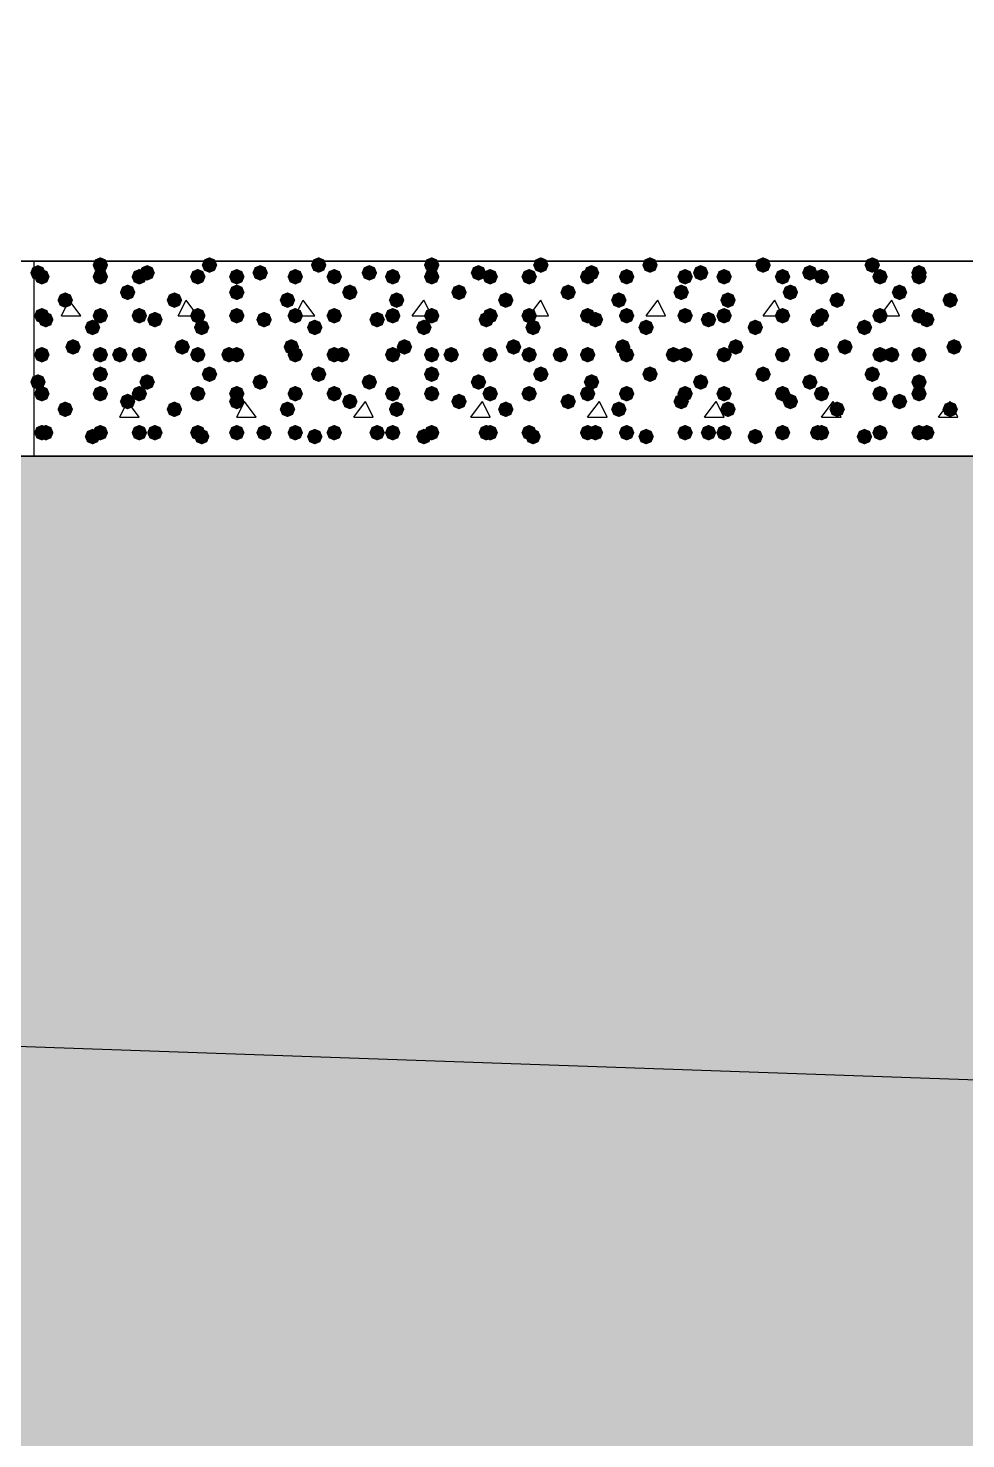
# Model space of a CAD drawing. Header units: millimetres. Extents: x 0 to 420, y 0 to 297.
# Drawn here: x 224.35 to 234.53, y 151.59 to 166.91 of the extents above; entities that cross this region are included whole.
import ezdxf

# ---------------------------------------------------------------- set-up
doc = ezdxf.new("R2010")
doc.units = ezdxf.units.MM
doc.layers.get('0').update_dxf_attribs({"linetype": 'CONTINUOUS'})

msp = doc.modelspace()

# ---------------------------------------------------------------- hatches: boundary and pattern name
at = {"true_color": 0x000008}
for points in [[(225.213333, 164.338), (225.188462, 164.278204), (225.128667, 164.253333), (225.068871, 164.278204), (225.044, 164.338), (225.068871, 164.397796), (225.128667, 164.422667), (225.188462, 164.397796)], [(226.398667, 164.338), (226.373796, 164.278204), (226.314, 164.253333), (226.254204, 164.278204), (226.229333, 164.338), (226.254204, 164.397796), (226.314, 164.422667), (226.373796, 164.397796)], [(227.584, 164.338), (227.559129, 164.278204), (227.499333, 164.253333), (227.439538, 164.278204), (227.414667, 164.338), (227.439537, 164.397796), (227.499333, 164.422667), (227.559129, 164.397796)], [(228.811667, 164.338), (228.786796, 164.278204), (228.727, 164.253333), (228.667204, 164.278204), (228.642333, 164.338), (228.667204, 164.397796), (228.727, 164.422667), (228.786796, 164.397796)], [(229.997, 164.338), (229.972129, 164.278204), (229.912333, 164.253333), (229.852537, 164.278204), (229.827667, 164.338), (229.852537, 164.397796), (229.912333, 164.422667), (229.972129, 164.397796)], [(231.182333, 164.338), (231.157462, 164.278204), (231.097667, 164.253333), (231.037871, 164.278204), (231.013, 164.338), (231.037871, 164.397796), (231.097667, 164.422667), (231.157462, 164.397796)], [(232.41, 164.338), (232.385129, 164.278204), (232.325333, 164.253333), (232.265537, 164.278204), (232.240667, 164.338), (232.265537, 164.397796), (232.325333, 164.422667), (232.385129, 164.397796)], [(233.595333, 164.338), (233.570462, 164.278204), (233.510667, 164.253333), (233.450871, 164.278204), (233.426, 164.338), (233.450871, 164.397796), (233.510667, 164.422667), (233.570462, 164.397796)], [(224.536, 164.253333), (224.511129, 164.193537), (224.451333, 164.168667), (224.391538, 164.193537), (224.366667, 164.253333), (224.391537, 164.313129), (224.451333, 164.338), (224.511129, 164.313129)], [(224.578333, 164.211), (224.553462, 164.151204), (224.493667, 164.126333), (224.433871, 164.151204), (224.409, 164.211), (224.433871, 164.270796), (224.493667, 164.295667), (224.553462, 164.270796)], [(225.213333, 164.211), (225.188462, 164.151204), (225.128667, 164.126333), (225.068871, 164.151204), (225.044, 164.211), (225.068871, 164.270796), (225.128667, 164.295667), (225.188462, 164.270796)], [(225.636667, 164.211), (225.611796, 164.151204), (225.552, 164.126333), (225.492204, 164.151204), (225.467333, 164.211), (225.492204, 164.270796), (225.552, 164.295667), (225.611796, 164.270796)], [(225.721333, 164.253333), (225.696463, 164.193537), (225.636667, 164.168667), (225.576871, 164.193537), (225.552, 164.253333), (225.576871, 164.313129), (225.636667, 164.338), (225.696462, 164.313129)], [(226.271667, 164.211), (226.246796, 164.151204), (226.187, 164.126333), (226.127204, 164.151204), (226.102333, 164.211), (226.127204, 164.270796), (226.187, 164.295667), (226.246796, 164.270796)], [(226.695, 164.211), (226.670129, 164.151204), (226.610333, 164.126333), (226.550538, 164.151204), (226.525667, 164.211), (226.550537, 164.270796), (226.610333, 164.295667), (226.670129, 164.270796)], [(226.949, 164.253333), (226.924129, 164.193537), (226.864333, 164.168667), (226.804538, 164.193537), (226.779667, 164.253333), (226.804537, 164.313129), (226.864333, 164.338), (226.924129, 164.313129)], [(227.33, 164.211), (227.305129, 164.151204), (227.245333, 164.126333), (227.185538, 164.151204), (227.160667, 164.211), (227.185537, 164.270796), (227.245333, 164.295667), (227.305129, 164.270796)], [(227.753333, 164.211), (227.728462, 164.151204), (227.668667, 164.126333), (227.608871, 164.151204), (227.584, 164.211), (227.608871, 164.270796), (227.668667, 164.295667), (227.728462, 164.270796)], [(228.134333, 164.253333), (228.109463, 164.193537), (228.049667, 164.168667), (227.989871, 164.193537), (227.965, 164.253333), (227.989871, 164.313129), (228.049667, 164.338), (228.109462, 164.313129)], [(228.388333, 164.211), (228.363463, 164.151204), (228.303667, 164.126333), (228.243871, 164.151204), (228.219, 164.211), (228.243871, 164.270796), (228.303667, 164.295667), (228.363462, 164.270796)], [(228.811667, 164.211), (228.786796, 164.151204), (228.727, 164.126333), (228.667204, 164.151204), (228.642333, 164.211), (228.667204, 164.270796), (228.727, 164.295667), (228.786796, 164.270796)], [(229.319667, 164.253333), (229.294796, 164.193537), (229.235, 164.168667), (229.175204, 164.193537), (229.150333, 164.253333), (229.175204, 164.313129), (229.235, 164.338), (229.294796, 164.313129)], [(229.446667, 164.211), (229.421796, 164.151204), (229.362, 164.126333), (229.302204, 164.151204), (229.277333, 164.211), (229.302204, 164.270796), (229.362, 164.295667), (229.421796, 164.270796)], [(229.87, 164.211), (229.845129, 164.151204), (229.785333, 164.126333), (229.725538, 164.151204), (229.700667, 164.211), (229.725537, 164.270796), (229.785333, 164.295667), (229.845129, 164.270796)], [(230.505, 164.211), (230.480129, 164.151204), (230.420333, 164.126333), (230.360538, 164.151204), (230.335667, 164.211), (230.360537, 164.270796), (230.420333, 164.295667), (230.480129, 164.270796)], [(230.547333, 164.253333), (230.522462, 164.193537), (230.462667, 164.168667), (230.402871, 164.193537), (230.378, 164.253333), (230.402871, 164.313129), (230.462667, 164.338), (230.522462, 164.313129)], [(230.928333, 164.211), (230.903462, 164.151204), (230.843667, 164.126333), (230.783871, 164.151204), (230.759, 164.211), (230.783871, 164.270796), (230.843667, 164.295667), (230.903462, 164.270796)], [(231.563333, 164.211), (231.538462, 164.151204), (231.478667, 164.126333), (231.418871, 164.151204), (231.394, 164.211), (231.418871, 164.270796), (231.478667, 164.295667), (231.538462, 164.270796)], [(231.732667, 164.253333), (231.707796, 164.193537), (231.648, 164.168667), (231.588204, 164.193537), (231.563333, 164.253333), (231.588204, 164.313129), (231.648, 164.338), (231.707796, 164.313129)], [(231.986667, 164.211), (231.961796, 164.151204), (231.902, 164.126333), (231.842204, 164.151204), (231.817333, 164.211), (231.842204, 164.270796), (231.902, 164.295667), (231.961796, 164.270796)], [(232.621667, 164.211), (232.596796, 164.151204), (232.537, 164.126333), (232.477204, 164.151204), (232.452333, 164.211), (232.477204, 164.270796), (232.537, 164.295667), (232.596796, 164.270796)], [(232.918, 164.253333), (232.893129, 164.193537), (232.833333, 164.168667), (232.773538, 164.193537), (232.748667, 164.253333), (232.773537, 164.313129), (232.833333, 164.338), (232.893129, 164.313129)], [(233.045, 164.211), (233.020129, 164.151204), (232.960333, 164.126333), (232.900538, 164.151204), (232.875667, 164.211), (232.900537, 164.270796), (232.960333, 164.295667), (233.020129, 164.270796)], [(233.68, 164.211), (233.655129, 164.151204), (233.595333, 164.126333), (233.535538, 164.151204), (233.510667, 164.211), (233.535537, 164.270796), (233.595333, 164.295667), (233.655129, 164.270796)], [(234.103333, 164.253333), (234.078463, 164.193537), (234.018667, 164.168667), (233.958871, 164.193537), (233.934, 164.253333), (233.958871, 164.313129), (234.018667, 164.338), (234.078462, 164.313129)], [(234.103333, 164.211), (234.078463, 164.151204), (234.018667, 164.126333), (233.958871, 164.151204), (233.934, 164.211), (233.958871, 164.270796), (234.018667, 164.295667), (234.078462, 164.270796)], [(225.509667, 164.041667), (225.484796, 163.981871), (225.425, 163.957), (225.365204, 163.981871), (225.340333, 164.041667), (225.365204, 164.101462), (225.425, 164.126333), (225.484796, 164.101463)], [(226.695, 164.041667), (226.670129, 163.981871), (226.610333, 163.957), (226.550538, 163.981871), (226.525667, 164.041667), (226.550537, 164.101462), (226.610333, 164.126333), (226.670129, 164.101463)], [(227.922667, 164.041667), (227.897796, 163.981871), (227.838, 163.957), (227.778204, 163.981871), (227.753333, 164.041667), (227.778204, 164.101462), (227.838, 164.126333), (227.897796, 164.101463)], [(229.108, 164.041667), (229.083129, 163.981871), (229.023333, 163.957), (228.963538, 163.981871), (228.938667, 164.041667), (228.963537, 164.101462), (229.023333, 164.126333), (229.083129, 164.101463)], [(230.293333, 164.041667), (230.268463, 163.981871), (230.208667, 163.957), (230.148871, 163.981871), (230.124, 164.041667), (230.148871, 164.101462), (230.208667, 164.126333), (230.268462, 164.101463)], [(231.521, 164.041667), (231.496129, 163.981871), (231.436333, 163.957), (231.376538, 163.981871), (231.351667, 164.041667), (231.376537, 164.101462), (231.436333, 164.126333), (231.496129, 164.101463)], [(232.706333, 164.041667), (232.681462, 163.981871), (232.621667, 163.957), (232.561871, 163.981871), (232.537, 164.041667), (232.561871, 164.101462), (232.621667, 164.126333), (232.681462, 164.101463)], [(233.891667, 164.041667), (233.866796, 163.981871), (233.807, 163.957), (233.747204, 163.981871), (233.722333, 164.041667), (233.747204, 164.101462), (233.807, 164.126333), (233.866796, 164.101463)], [(224.832333, 163.957), (224.807462, 163.897204), (224.747667, 163.872333), (224.687871, 163.897204), (224.663, 163.957), (224.687871, 164.016796), (224.747667, 164.041667), (224.807462, 164.016796)], [(226.017667, 163.957), (225.992796, 163.897204), (225.933, 163.872333), (225.873204, 163.897204), (225.848333, 163.957), (225.873204, 164.016796), (225.933, 164.041667), (225.992796, 164.016796)], [(227.245333, 163.957), (227.220462, 163.897204), (227.160667, 163.872333), (227.100871, 163.897204), (227.076, 163.957), (227.100871, 164.016796), (227.160667, 164.041667), (227.220462, 164.016796)], [(228.430667, 163.957), (228.405796, 163.897204), (228.346, 163.872333), (228.286204, 163.897204), (228.261333, 163.957), (228.286204, 164.016796), (228.346, 164.041667), (228.405796, 164.016796)], [(229.616, 163.957), (229.591129, 163.897204), (229.531333, 163.872333), (229.471538, 163.897204), (229.446667, 163.957), (229.471537, 164.016796), (229.531333, 164.041667), (229.591129, 164.016796)], [(230.843667, 163.957), (230.818796, 163.897204), (230.759, 163.872333), (230.699204, 163.897204), (230.674333, 163.957), (230.699204, 164.016796), (230.759, 164.041667), (230.818796, 164.016796)], [(232.029, 163.957), (232.004129, 163.897204), (231.944333, 163.872333), (231.884538, 163.897204), (231.859667, 163.957), (231.884537, 164.016796), (231.944333, 164.041667), (232.004129, 164.016796)], [(233.214333, 163.957), (233.189462, 163.897204), (233.129667, 163.872333), (233.069871, 163.897204), (233.045, 163.957), (233.069871, 164.016796), (233.129667, 164.041667), (233.189462, 164.016796)], [(234.442, 163.957), (234.417129, 163.897204), (234.357333, 163.872333), (234.297537, 163.897204), (234.272667, 163.957), (234.297537, 164.016796), (234.357333, 164.041667), (234.417129, 164.016796)], [(224.578333, 163.787667), (224.553462, 163.727871), (224.493667, 163.703), (224.433871, 163.727871), (224.409, 163.787667), (224.433871, 163.847462), (224.493667, 163.872333), (224.553462, 163.847463)], [(224.620667, 163.745333), (224.595796, 163.685537), (224.536, 163.660667), (224.476204, 163.685537), (224.451333, 163.745333), (224.476204, 163.805129), (224.536, 163.83), (224.595796, 163.805129)], [(225.128667, 163.660667), (225.103796, 163.600871), (225.044, 163.576), (224.984204, 163.600871), (224.959333, 163.660667), (224.984204, 163.720462), (225.044, 163.745333), (225.103796, 163.720463)], [(225.213333, 163.787667), (225.188462, 163.727871), (225.128667, 163.703), (225.068871, 163.727871), (225.044, 163.787667), (225.068871, 163.847462), (225.128667, 163.872333), (225.188462, 163.847463)], [(225.636667, 163.787667), (225.611796, 163.727871), (225.552, 163.703), (225.492204, 163.727871), (225.467333, 163.787667), (225.492204, 163.847462), (225.552, 163.872333), (225.611796, 163.847463)], [(225.806, 163.745333), (225.781129, 163.685537), (225.721333, 163.660667), (225.661538, 163.685537), (225.636667, 163.745333), (225.661537, 163.805129), (225.721333, 163.83), (225.781129, 163.805129)], [(226.271667, 163.787667), (226.246796, 163.727871), (226.187, 163.703), (226.127204, 163.727871), (226.102333, 163.787667), (226.127204, 163.847462), (226.187, 163.872333), (226.246796, 163.847463)], [(226.314, 163.660667), (226.289129, 163.600871), (226.229333, 163.576), (226.169537, 163.600871), (226.144667, 163.660667), (226.169537, 163.720462), (226.229333, 163.745333), (226.289129, 163.720463)], [(226.695, 163.787667), (226.670129, 163.727871), (226.610333, 163.703), (226.550538, 163.727871), (226.525667, 163.787667), (226.550537, 163.847462), (226.610333, 163.872333), (226.670129, 163.847463)], [(226.991333, 163.745333), (226.966462, 163.685537), (226.906667, 163.660667), (226.846871, 163.685537), (226.822, 163.745333), (226.846871, 163.805129), (226.906667, 163.83), (226.966462, 163.805129)], [(227.33, 163.787667), (227.305129, 163.727871), (227.245333, 163.703), (227.185538, 163.727871), (227.160667, 163.787667), (227.185537, 163.847462), (227.245333, 163.872333), (227.305129, 163.847463)], [(227.541667, 163.660667), (227.516796, 163.600871), (227.457, 163.576), (227.397204, 163.600871), (227.372333, 163.660667), (227.397204, 163.720462), (227.457, 163.745333), (227.516796, 163.720463)], [(227.753333, 163.787667), (227.728462, 163.727871), (227.668667, 163.703), (227.608871, 163.727871), (227.584, 163.787667), (227.608871, 163.847462), (227.668667, 163.872333), (227.728462, 163.847463)], [(228.219, 163.745333), (228.194129, 163.685537), (228.134333, 163.660667), (228.074538, 163.685537), (228.049667, 163.745333), (228.074537, 163.805129), (228.134333, 163.83), (228.194129, 163.805129)], [(228.388333, 163.787667), (228.363463, 163.727871), (228.303667, 163.703), (228.243871, 163.727871), (228.219, 163.787667), (228.243871, 163.847462), (228.303667, 163.872333), (228.363462, 163.847463)], [(228.727, 163.660667), (228.702129, 163.600871), (228.642333, 163.576), (228.582538, 163.600871), (228.557667, 163.660667), (228.582537, 163.720462), (228.642333, 163.745333), (228.702129, 163.720463)], [(228.811667, 163.787667), (228.786796, 163.727871), (228.727, 163.703), (228.667204, 163.727871), (228.642333, 163.787667), (228.667204, 163.847462), (228.727, 163.872333), (228.786796, 163.847463)], [(229.404333, 163.745333), (229.379462, 163.685537), (229.319667, 163.660667), (229.259871, 163.685537), (229.235, 163.745333), (229.259871, 163.805129), (229.319667, 163.83), (229.379462, 163.805129)], [(229.446667, 163.787667), (229.421796, 163.727871), (229.362, 163.703), (229.302204, 163.727871), (229.277333, 163.787667), (229.302204, 163.847462), (229.362, 163.872333), (229.421796, 163.847463)], [(229.87, 163.787667), (229.845129, 163.727871), (229.785333, 163.703), (229.725538, 163.727871), (229.700667, 163.787667), (229.725537, 163.847462), (229.785333, 163.872333), (229.845129, 163.847463)], [(229.912333, 163.660667), (229.887462, 163.600871), (229.827667, 163.576), (229.767871, 163.600871), (229.743, 163.660667), (229.767871, 163.720462), (229.827667, 163.745333), (229.887462, 163.720463)], [(230.505, 163.787667), (230.480129, 163.727871), (230.420333, 163.703), (230.360538, 163.727871), (230.335667, 163.787667), (230.360537, 163.847462), (230.420333, 163.872333), (230.480129, 163.847463)], [(230.589667, 163.745333), (230.564796, 163.685537), (230.505, 163.660667), (230.445204, 163.685537), (230.420333, 163.745333), (230.445204, 163.805129), (230.505, 163.83), (230.564796, 163.805129)], [(230.928333, 163.787667), (230.903462, 163.727871), (230.843667, 163.703), (230.783871, 163.727871), (230.759, 163.787667), (230.783871, 163.847462), (230.843667, 163.872333), (230.903462, 163.847463)], [(231.14, 163.660667), (231.115129, 163.600871), (231.055333, 163.576), (230.995538, 163.600871), (230.970667, 163.660667), (230.995537, 163.720462), (231.055333, 163.745333), (231.115129, 163.720463)], [(231.563333, 163.787667), (231.538462, 163.727871), (231.478667, 163.703), (231.418871, 163.727871), (231.394, 163.787667), (231.418871, 163.847462), (231.478667, 163.872333), (231.538462, 163.847463)], [(231.817333, 163.745333), (231.792463, 163.685537), (231.732667, 163.660667), (231.672871, 163.685537), (231.648, 163.745333), (231.672871, 163.805129), (231.732667, 163.83), (231.792462, 163.805129)], [(231.986667, 163.787667), (231.961796, 163.727871), (231.902, 163.703), (231.842204, 163.727871), (231.817333, 163.787667), (231.842204, 163.847462), (231.902, 163.872333), (231.961796, 163.847463)], [(232.325333, 163.660667), (232.300462, 163.600871), (232.240667, 163.576), (232.180871, 163.600871), (232.156, 163.660667), (232.180871, 163.720462), (232.240667, 163.745333), (232.300462, 163.720463)], [(232.621667, 163.787667), (232.596796, 163.727871), (232.537, 163.703), (232.477204, 163.727871), (232.452333, 163.787667), (232.477204, 163.847462), (232.537, 163.872333), (232.596796, 163.847463)], [(233.002667, 163.745333), (232.977796, 163.685537), (232.918, 163.660667), (232.858204, 163.685537), (232.833333, 163.745333), (232.858204, 163.805129), (232.918, 163.83), (232.977796, 163.805129)], [(233.045, 163.787667), (233.020129, 163.727871), (232.960333, 163.703), (232.900538, 163.727871), (232.875667, 163.787667), (232.900537, 163.847462), (232.960333, 163.872333), (233.020129, 163.847463)], [(233.510667, 163.660667), (233.485796, 163.600871), (233.426, 163.576), (233.366204, 163.600871), (233.341333, 163.660667), (233.366204, 163.720462), (233.426, 163.745333), (233.485796, 163.720463)], [(233.68, 163.787667), (233.655129, 163.727871), (233.595333, 163.703), (233.535538, 163.727871), (233.510667, 163.787667), (233.535537, 163.847462), (233.595333, 163.872333), (233.655129, 163.847463)], [(234.103333, 163.787667), (234.078463, 163.727871), (234.018667, 163.703), (233.958871, 163.727871), (233.934, 163.787667), (233.958871, 163.847462), (234.018667, 163.872333), (234.078462, 163.847463)], [(234.188, 163.745333), (234.163129, 163.685537), (234.103333, 163.660667), (234.043538, 163.685537), (234.018667, 163.745333), (234.043537, 163.805129), (234.103333, 163.83), (234.163129, 163.805129)], [(224.578333, 163.364333), (224.553462, 163.304537), (224.493667, 163.279667), (224.433871, 163.304537), (224.409, 163.364333), (224.433871, 163.424129), (224.493667, 163.449), (224.553462, 163.424129)], [(224.917, 163.449), (224.892129, 163.389204), (224.832333, 163.364333), (224.772538, 163.389204), (224.747667, 163.449), (224.772537, 163.508796), (224.832333, 163.533667), (224.892129, 163.508796)], [(225.213333, 163.364333), (225.188462, 163.304537), (225.128667, 163.279667), (225.068871, 163.304537), (225.044, 163.364333), (225.068871, 163.424129), (225.128667, 163.449), (225.188462, 163.424129)], [(225.425, 163.364333), (225.400129, 163.304537), (225.340333, 163.279667), (225.280538, 163.304537), (225.255667, 163.364333), (225.280537, 163.424129), (225.340333, 163.449), (225.400129, 163.424129)], [(225.636667, 163.364333), (225.611796, 163.304537), (225.552, 163.279667), (225.492204, 163.304537), (225.467333, 163.364333), (225.492204, 163.424129), (225.552, 163.449), (225.611796, 163.424129)], [(226.102333, 163.449), (226.077462, 163.389204), (226.017667, 163.364333), (225.957871, 163.389204), (225.933, 163.449), (225.957871, 163.508796), (226.017667, 163.533667), (226.077462, 163.508796)], [(226.271667, 163.364333), (226.246796, 163.304537), (226.187, 163.279667), (226.127204, 163.304537), (226.102333, 163.364333), (226.127204, 163.424129), (226.187, 163.449), (226.246796, 163.424129)], [(226.610333, 163.364333), (226.585462, 163.304537), (226.525667, 163.279667), (226.465871, 163.304537), (226.441, 163.364333), (226.465871, 163.424129), (226.525667, 163.449), (226.585462, 163.424129)], [(226.695, 163.364333), (226.670129, 163.304537), (226.610333, 163.279667), (226.550538, 163.304537), (226.525667, 163.364333), (226.550537, 163.424129), (226.610333, 163.449), (226.670129, 163.424129)], [(227.287667, 163.449), (227.262796, 163.389204), (227.203, 163.364333), (227.143204, 163.389204), (227.118333, 163.449), (227.143204, 163.508796), (227.203, 163.533667), (227.262796, 163.508796)], [(227.33, 163.364333), (227.305129, 163.304537), (227.245333, 163.279667), (227.185538, 163.304537), (227.160667, 163.364333), (227.185537, 163.424129), (227.245333, 163.449), (227.305129, 163.424129)], [(227.753333, 163.364333), (227.728462, 163.304537), (227.668667, 163.279667), (227.608871, 163.304537), (227.584, 163.364333), (227.608871, 163.424129), (227.668667, 163.449), (227.728462, 163.424129)], [(227.838, 163.364333), (227.813129, 163.304537), (227.753333, 163.279667), (227.693537, 163.304537), (227.668667, 163.364333), (227.693537, 163.424129), (227.753333, 163.449), (227.813129, 163.424129)], [(228.388333, 163.364333), (228.363463, 163.304537), (228.303667, 163.279667), (228.243871, 163.304537), (228.219, 163.364333), (228.243871, 163.424129), (228.303667, 163.449), (228.363462, 163.424129)], [(228.515333, 163.449), (228.490462, 163.389204), (228.430667, 163.364333), (228.370871, 163.389204), (228.346, 163.449), (228.370871, 163.508796), (228.430667, 163.533667), (228.490462, 163.508796)], [(228.811667, 163.364333), (228.786796, 163.304537), (228.727, 163.279667), (228.667204, 163.304537), (228.642333, 163.364333), (228.667204, 163.424129), (228.727, 163.449), (228.786796, 163.424129)], [(229.023333, 163.364333), (228.998462, 163.304537), (228.938667, 163.279667), (228.878871, 163.304537), (228.854, 163.364333), (228.878871, 163.424129), (228.938667, 163.449), (228.998462, 163.424129)], [(229.446667, 163.364333), (229.421796, 163.304537), (229.362, 163.279667), (229.302204, 163.304537), (229.277333, 163.364333), (229.302204, 163.424129), (229.362, 163.449), (229.421796, 163.424129)], [(229.700667, 163.449), (229.675796, 163.389204), (229.616, 163.364333), (229.556204, 163.389204), (229.531333, 163.449), (229.556204, 163.508796), (229.616, 163.533667), (229.675796, 163.508796)], [(229.87, 163.364333), (229.845129, 163.304537), (229.785333, 163.279667), (229.725538, 163.304537), (229.700667, 163.364333), (229.725537, 163.424129), (229.785333, 163.449), (229.845129, 163.424129)], [(230.208667, 163.364333), (230.183796, 163.304537), (230.124, 163.279667), (230.064204, 163.304537), (230.039333, 163.364333), (230.064204, 163.424129), (230.124, 163.449), (230.183796, 163.424129)], [(230.505, 163.364333), (230.480129, 163.304537), (230.420333, 163.279667), (230.360538, 163.304537), (230.335667, 163.364333), (230.360537, 163.424129), (230.420333, 163.449), (230.480129, 163.424129)], [(230.886, 163.449), (230.861129, 163.389204), (230.801333, 163.364333), (230.741538, 163.389204), (230.716667, 163.449), (230.741537, 163.508796), (230.801333, 163.533667), (230.861129, 163.508796)], [(230.928333, 163.364333), (230.903462, 163.304537), (230.843667, 163.279667), (230.783871, 163.304537), (230.759, 163.364333), (230.783871, 163.424129), (230.843667, 163.449), (230.903462, 163.424129)], [(231.436333, 163.364333), (231.411462, 163.304537), (231.351667, 163.279667), (231.291871, 163.304537), (231.267, 163.364333), (231.291871, 163.424129), (231.351667, 163.449), (231.411462, 163.424129)], [(231.563333, 163.364333), (231.538462, 163.304537), (231.478667, 163.279667), (231.418871, 163.304537), (231.394, 163.364333), (231.418871, 163.424129), (231.478667, 163.449), (231.538462, 163.424129)], [(231.986667, 163.364333), (231.961796, 163.304537), (231.902, 163.279667), (231.842204, 163.304537), (231.817333, 163.364333), (231.842204, 163.424129), (231.902, 163.449), (231.961796, 163.424129)], [(232.113667, 163.449), (232.088796, 163.389204), (232.029, 163.364333), (231.969204, 163.389204), (231.944333, 163.449), (231.969204, 163.508796), (232.029, 163.533667), (232.088796, 163.508796)], [(232.621667, 163.364333), (232.596796, 163.304537), (232.537, 163.279667), (232.477204, 163.304537), (232.452333, 163.364333), (232.477204, 163.424129), (232.537, 163.449), (232.596796, 163.424129)], [(232.621667, 163.364333), (232.596796, 163.304537), (232.537, 163.279667), (232.477204, 163.304537), (232.452333, 163.364333), (232.477204, 163.424129), (232.537, 163.449), (232.596796, 163.424129)], [(233.045, 163.364333), (233.020129, 163.304537), (232.960333, 163.279667), (232.900538, 163.304537), (232.875667, 163.364333), (232.900537, 163.424129), (232.960333, 163.449), (233.020129, 163.424129)], [(233.299, 163.449), (233.274129, 163.389204), (233.214333, 163.364333), (233.154538, 163.389204), (233.129667, 163.449), (233.154537, 163.508796), (233.214333, 163.533667), (233.274129, 163.508796)], [(233.68, 163.364333), (233.655129, 163.304537), (233.595333, 163.279667), (233.535538, 163.304537), (233.510667, 163.364333), (233.535537, 163.424129), (233.595333, 163.449), (233.655129, 163.424129)], [(233.807, 163.364333), (233.782129, 163.304537), (233.722333, 163.279667), (233.662537, 163.304537), (233.637667, 163.364333), (233.662537, 163.424129), (233.722333, 163.449), (233.782129, 163.424129)], [(234.103333, 163.364333), (234.078463, 163.304537), (234.018667, 163.279667), (233.958871, 163.304537), (233.934, 163.364333), (233.958871, 163.424129), (234.018667, 163.449), (234.078462, 163.424129)], [(234.484333, 163.449), (234.459463, 163.389204), (234.399667, 163.364333), (234.339871, 163.389204), (234.315, 163.449), (234.339871, 163.508796), (234.399667, 163.533667), (234.459462, 163.508796)], [(224.536, 163.068), (224.511129, 163.008204), (224.451333, 162.983333), (224.391538, 163.008204), (224.366667, 163.068), (224.391537, 163.127796), (224.451333, 163.152667), (224.511129, 163.127796)], [(225.213333, 163.152667), (225.188462, 163.092871), (225.128667, 163.068), (225.068871, 163.092871), (225.044, 163.152667), (225.068871, 163.212462), (225.128667, 163.237333), (225.188462, 163.212463)], [(225.721333, 163.068), (225.696463, 163.008204), (225.636667, 162.983333), (225.576871, 163.008204), (225.552, 163.068), (225.576871, 163.127796), (225.636667, 163.152667), (225.696462, 163.127796)], [(226.398667, 163.152667), (226.373796, 163.092871), (226.314, 163.068), (226.254204, 163.092871), (226.229333, 163.152667), (226.254204, 163.212462), (226.314, 163.237333), (226.373796, 163.212463)], [(226.949, 163.068), (226.924129, 163.008204), (226.864333, 162.983333), (226.804538, 163.008204), (226.779667, 163.068), (226.804537, 163.127796), (226.864333, 163.152667), (226.924129, 163.127796)], [(227.584, 163.152667), (227.559129, 163.092871), (227.499333, 163.068), (227.439538, 163.092871), (227.414667, 163.152667), (227.439537, 163.212462), (227.499333, 163.237333), (227.559129, 163.212463)], [(228.134333, 163.068), (228.109463, 163.008204), (228.049667, 162.983333), (227.989871, 163.008204), (227.965, 163.068), (227.989871, 163.127796), (228.049667, 163.152667), (228.109462, 163.127796)], [(228.811667, 163.152667), (228.786796, 163.092871), (228.727, 163.068), (228.667204, 163.092871), (228.642333, 163.152667), (228.667204, 163.212462), (228.727, 163.237333), (228.786796, 163.212463)], [(229.319667, 163.068), (229.294796, 163.008204), (229.235, 162.983333), (229.175204, 163.008204), (229.150333, 163.068), (229.175204, 163.127796), (229.235, 163.152667), (229.294796, 163.127796)], [(229.997, 163.152667), (229.972129, 163.092871), (229.912333, 163.068), (229.852537, 163.092871), (229.827667, 163.152667), (229.852537, 163.212462), (229.912333, 163.237333), (229.972129, 163.212463)], [(230.547333, 163.068), (230.522462, 163.008204), (230.462667, 162.983333), (230.402871, 163.008204), (230.378, 163.068), (230.402871, 163.127796), (230.462667, 163.152667), (230.522462, 163.127796)], [(231.182333, 163.152667), (231.157462, 163.092871), (231.097667, 163.068), (231.037871, 163.092871), (231.013, 163.152667), (231.037871, 163.212462), (231.097667, 163.237333), (231.157462, 163.212463)], [(231.732667, 163.068), (231.707796, 163.008204), (231.648, 162.983333), (231.588204, 163.008204), (231.563333, 163.068), (231.588204, 163.127796), (231.648, 163.152667), (231.707796, 163.127796)], [(232.41, 163.152667), (232.385129, 163.092871), (232.325333, 163.068), (232.265537, 163.092871), (232.240667, 163.152667), (232.265537, 163.212462), (232.325333, 163.237333), (232.385129, 163.212463)], [(232.918, 163.068), (232.893129, 163.008204), (232.833333, 162.983333), (232.773538, 163.008204), (232.748667, 163.068), (232.773537, 163.127796), (232.833333, 163.152667), (232.893129, 163.127796)], [(233.595333, 163.152667), (233.570462, 163.092871), (233.510667, 163.068), (233.450871, 163.092871), (233.426, 163.152667), (233.450871, 163.212462), (233.510667, 163.237333), (233.570462, 163.212463)], [(234.103333, 163.068), (234.078463, 163.008204), (234.018667, 162.983333), (233.958871, 163.008204), (233.934, 163.068), (233.958871, 163.127796), (234.018667, 163.152667), (234.078462, 163.127796)], [(224.578333, 162.941), (224.553462, 162.881204), (224.493667, 162.856333), (224.433871, 162.881204), (224.409, 162.941), (224.433871, 163.000796), (224.493667, 163.025667), (224.553462, 163.000796)], [(225.213333, 162.941), (225.188462, 162.881204), (225.128667, 162.856333), (225.068871, 162.881204), (225.044, 162.941), (225.068871, 163.000796), (225.128667, 163.025667), (225.188462, 163.000796)], [(225.636667, 162.941), (225.611796, 162.881204), (225.552, 162.856333), (225.492204, 162.881204), (225.467333, 162.941), (225.492204, 163.000796), (225.552, 163.025667), (225.611796, 163.000796)], [(226.271667, 162.941), (226.246796, 162.881204), (226.187, 162.856333), (226.127204, 162.881204), (226.102333, 162.941), (226.127204, 163.000796), (226.187, 163.025667), (226.246796, 163.000796)], [(226.695, 162.941), (226.670129, 162.881204), (226.610333, 162.856333), (226.550538, 162.881204), (226.525667, 162.941), (226.550537, 163.000796), (226.610333, 163.025667), (226.670129, 163.000796)], [(227.33, 162.941), (227.305129, 162.881204), (227.245333, 162.856333), (227.185538, 162.881204), (227.160667, 162.941), (227.185537, 163.000796), (227.245333, 163.025667), (227.305129, 163.000796)], [(227.753333, 162.941), (227.728462, 162.881204), (227.668667, 162.856333), (227.608871, 162.881204), (227.584, 162.941), (227.608871, 163.000796), (227.668667, 163.025667), (227.728462, 163.000796)], [(228.388333, 162.941), (228.363463, 162.881204), (228.303667, 162.856333), (228.243871, 162.881204), (228.219, 162.941), (228.243871, 163.000796), (228.303667, 163.025667), (228.363462, 163.000796)], [(228.811667, 162.941), (228.786796, 162.881204), (228.727, 162.856333), (228.667204, 162.881204), (228.642333, 162.941), (228.667204, 163.000796), (228.727, 163.025667), (228.786796, 163.000796)], [(229.446667, 162.941), (229.421796, 162.881204), (229.362, 162.856333), (229.302204, 162.881204), (229.277333, 162.941), (229.302204, 163.000796), (229.362, 163.025667), (229.421796, 163.000796)], [(229.87, 162.941), (229.845129, 162.881204), (229.785333, 162.856333), (229.725538, 162.881204), (229.700667, 162.941), (229.725537, 163.000796), (229.785333, 163.025667), (229.845129, 163.000796)], [(230.505, 162.941), (230.480129, 162.881204), (230.420333, 162.856333), (230.360538, 162.881204), (230.335667, 162.941), (230.360537, 163.000796), (230.420333, 163.025667), (230.480129, 163.000796)], [(230.928333, 162.941), (230.903462, 162.881204), (230.843667, 162.856333), (230.783871, 162.881204), (230.759, 162.941), (230.783871, 163.000796), (230.843667, 163.025667), (230.903462, 163.000796)], [(231.563333, 162.941), (231.538462, 162.881204), (231.478667, 162.856333), (231.418871, 162.881204), (231.394, 162.941), (231.418871, 163.000796), (231.478667, 163.025667), (231.538462, 163.000796)], [(231.986667, 162.941), (231.961796, 162.881204), (231.902, 162.856333), (231.842204, 162.881204), (231.817333, 162.941), (231.842204, 163.000796), (231.902, 163.025667), (231.961796, 163.000796)], [(232.621667, 162.941), (232.596796, 162.881204), (232.537, 162.856333), (232.477204, 162.881204), (232.452333, 162.941), (232.477204, 163.000796), (232.537, 163.025667), (232.596796, 163.000796)], [(233.045, 162.941), (233.020129, 162.881204), (232.960333, 162.856333), (232.900538, 162.881204), (232.875667, 162.941), (232.900537, 163.000796), (232.960333, 163.025667), (233.020129, 163.000796)], [(233.68, 162.941), (233.655129, 162.881204), (233.595333, 162.856333), (233.535538, 162.881204), (233.510667, 162.941), (233.535537, 163.000796), (233.595333, 163.025667), (233.655129, 163.000796)], [(234.103333, 162.941), (234.078463, 162.881204), (234.018667, 162.856333), (233.958871, 162.881204), (233.934, 162.941), (233.958871, 163.000796), (234.018667, 163.025667), (234.078462, 163.000796)], [(224.832333, 162.771667), (224.807462, 162.711871), (224.747667, 162.687), (224.687871, 162.711871), (224.663, 162.771667), (224.687871, 162.831462), (224.747667, 162.856333), (224.807462, 162.831463)], [(225.509667, 162.856333), (225.484796, 162.796537), (225.425, 162.771667), (225.365204, 162.796537), (225.340333, 162.856333), (225.365204, 162.916129), (225.425, 162.941), (225.484796, 162.916129)], [(226.017667, 162.771667), (225.992796, 162.711871), (225.933, 162.687), (225.873204, 162.711871), (225.848333, 162.771667), (225.873204, 162.831462), (225.933, 162.856333), (225.992796, 162.831463)], [(226.695, 162.856333), (226.670129, 162.796537), (226.610333, 162.771667), (226.550538, 162.796537), (226.525667, 162.856333), (226.550537, 162.916129), (226.610333, 162.941), (226.670129, 162.916129)], [(227.245333, 162.771667), (227.220462, 162.711871), (227.160667, 162.687), (227.100871, 162.711871), (227.076, 162.771667), (227.100871, 162.831462), (227.160667, 162.856333), (227.220462, 162.831463)], [(227.922667, 162.856333), (227.897796, 162.796537), (227.838, 162.771667), (227.778204, 162.796537), (227.753333, 162.856333), (227.778204, 162.916129), (227.838, 162.941), (227.897796, 162.916129)], [(228.430667, 162.771667), (228.405796, 162.711871), (228.346, 162.687), (228.286204, 162.711871), (228.261333, 162.771667), (228.286204, 162.831462), (228.346, 162.856333), (228.405796, 162.831463)], [(229.108, 162.856333), (229.083129, 162.796537), (229.023333, 162.771667), (228.963538, 162.796537), (228.938667, 162.856333), (228.963537, 162.916129), (229.023333, 162.941), (229.083129, 162.916129)], [(229.616, 162.771667), (229.591129, 162.711871), (229.531333, 162.687), (229.471538, 162.711871), (229.446667, 162.771667), (229.471537, 162.831462), (229.531333, 162.856333), (229.591129, 162.831463)], [(230.293333, 162.856333), (230.268463, 162.796537), (230.208667, 162.771667), (230.148871, 162.796537), (230.124, 162.856333), (230.148871, 162.916129), (230.208667, 162.941), (230.268462, 162.916129)], [(230.843667, 162.771667), (230.818796, 162.711871), (230.759, 162.687), (230.699204, 162.711871), (230.674333, 162.771667), (230.699204, 162.831462), (230.759, 162.856333), (230.818796, 162.831463)], [(231.521, 162.856333), (231.496129, 162.796537), (231.436333, 162.771667), (231.376538, 162.796537), (231.351667, 162.856333), (231.376537, 162.916129), (231.436333, 162.941), (231.496129, 162.916129)], [(232.029, 162.771667), (232.004129, 162.711871), (231.944333, 162.687), (231.884538, 162.711871), (231.859667, 162.771667), (231.884537, 162.831462), (231.944333, 162.856333), (232.004129, 162.831463)], [(232.706333, 162.856333), (232.681462, 162.796537), (232.621667, 162.771667), (232.561871, 162.796537), (232.537, 162.856333), (232.561871, 162.916129), (232.621667, 162.941), (232.681462, 162.916129)], [(233.214333, 162.771667), (233.189462, 162.711871), (233.129667, 162.687), (233.069871, 162.711871), (233.045, 162.771667), (233.069871, 162.831462), (233.129667, 162.856333), (233.189462, 162.831463)], [(233.891667, 162.856333), (233.866796, 162.796537), (233.807, 162.771667), (233.747204, 162.796537), (233.722333, 162.856333), (233.747204, 162.916129), (233.807, 162.941), (233.866796, 162.916129)], [(234.442, 162.771667), (234.417129, 162.711871), (234.357333, 162.687), (234.297537, 162.711871), (234.272667, 162.771667), (234.297537, 162.831462), (234.357333, 162.856333), (234.417129, 162.831463)], [(224.578333, 162.517667), (224.553462, 162.457871), (224.493667, 162.433), (224.433871, 162.457871), (224.409, 162.517667), (224.433871, 162.577462), (224.493667, 162.602333), (224.553462, 162.577463)], [(224.620667, 162.517667), (224.595796, 162.457871), (224.536, 162.433), (224.476204, 162.457871), (224.451333, 162.517667), (224.476204, 162.577462), (224.536, 162.602333), (224.595796, 162.577463)], [(225.128667, 162.475333), (225.103796, 162.415537), (225.044, 162.390667), (224.984204, 162.415537), (224.959333, 162.475333), (224.984204, 162.535129), (225.044, 162.56), (225.103796, 162.535129)], [(225.213333, 162.517667), (225.188462, 162.457871), (225.128667, 162.433), (225.068871, 162.457871), (225.044, 162.517667), (225.068871, 162.577462), (225.128667, 162.602333), (225.188462, 162.577463)], [(225.636667, 162.517667), (225.611796, 162.457871), (225.552, 162.433), (225.492204, 162.457871), (225.467333, 162.517667), (225.492204, 162.577462), (225.552, 162.602333), (225.611796, 162.577463)], [(225.806, 162.517667), (225.781129, 162.457871), (225.721333, 162.433), (225.661538, 162.457871), (225.636667, 162.517667), (225.661537, 162.577462), (225.721333, 162.602333), (225.781129, 162.577463)], [(226.271667, 162.517667), (226.246796, 162.457871), (226.187, 162.433), (226.127204, 162.457871), (226.102333, 162.517667), (226.127204, 162.577462), (226.187, 162.602333), (226.246796, 162.577463)], [(226.314, 162.475333), (226.289129, 162.415537), (226.229333, 162.390667), (226.169537, 162.415537), (226.144667, 162.475333), (226.169537, 162.535129), (226.229333, 162.56), (226.289129, 162.535129)], [(226.695, 162.517667), (226.670129, 162.457871), (226.610333, 162.433), (226.550538, 162.457871), (226.525667, 162.517667), (226.550537, 162.577462), (226.610333, 162.602333), (226.670129, 162.577463)], [(226.991333, 162.517667), (226.966462, 162.457871), (226.906667, 162.433), (226.846871, 162.457871), (226.822, 162.517667), (226.846871, 162.577462), (226.906667, 162.602333), (226.966462, 162.577463)], [(227.33, 162.517667), (227.305129, 162.457871), (227.245333, 162.433), (227.185538, 162.457871), (227.160667, 162.517667), (227.185537, 162.577462), (227.245333, 162.602333), (227.305129, 162.577463)], [(227.541667, 162.475333), (227.516796, 162.415537), (227.457, 162.390667), (227.397204, 162.415537), (227.372333, 162.475333), (227.397204, 162.535129), (227.457, 162.56), (227.516796, 162.535129)], [(227.753333, 162.517667), (227.728462, 162.457871), (227.668667, 162.433), (227.608871, 162.457871), (227.584, 162.517667), (227.608871, 162.577462), (227.668667, 162.602333), (227.728462, 162.577463)], [(228.219, 162.517667), (228.194129, 162.457871), (228.134333, 162.433), (228.074538, 162.457871), (228.049667, 162.517667), (228.074537, 162.577462), (228.134333, 162.602333), (228.194129, 162.577463)], [(228.388333, 162.517667), (228.363463, 162.457871), (228.303667, 162.433), (228.243871, 162.457871), (228.219, 162.517667), (228.243871, 162.577462), (228.303667, 162.602333), (228.363462, 162.577463)], [(228.727, 162.475333), (228.702129, 162.415537), (228.642333, 162.390667), (228.582538, 162.415537), (228.557667, 162.475333), (228.582537, 162.535129), (228.642333, 162.56), (228.702129, 162.535129)], [(228.811667, 162.517667), (228.786796, 162.457871), (228.727, 162.433), (228.667204, 162.457871), (228.642333, 162.517667), (228.667204, 162.577462), (228.727, 162.602333), (228.786796, 162.577463)], [(229.404333, 162.517667), (229.379462, 162.457871), (229.319667, 162.433), (229.259871, 162.457871), (229.235, 162.517667), (229.259871, 162.577462), (229.319667, 162.602333), (229.379462, 162.577463)], [(229.446667, 162.517667), (229.421796, 162.457871), (229.362, 162.433), (229.302204, 162.457871), (229.277333, 162.517667), (229.302204, 162.577462), (229.362, 162.602333), (229.421796, 162.577463)], [(229.87, 162.517667), (229.845129, 162.457871), (229.785333, 162.433), (229.725538, 162.457871), (229.700667, 162.517667), (229.725537, 162.577462), (229.785333, 162.602333), (229.845129, 162.577463)], [(229.912333, 162.475333), (229.887462, 162.415537), (229.827667, 162.390667), (229.767871, 162.415537), (229.743, 162.475333), (229.767871, 162.535129), (229.827667, 162.56), (229.887462, 162.535129)], [(230.505, 162.517667), (230.480129, 162.457871), (230.420333, 162.433), (230.360538, 162.457871), (230.335667, 162.517667), (230.360537, 162.577462), (230.420333, 162.602333), (230.480129, 162.577463)], [(230.589667, 162.517667), (230.564796, 162.457871), (230.505, 162.433), (230.445204, 162.457871), (230.420333, 162.517667), (230.445204, 162.577462), (230.505, 162.602333), (230.564796, 162.577463)], [(230.928333, 162.517667), (230.903462, 162.457871), (230.843667, 162.433), (230.783871, 162.457871), (230.759, 162.517667), (230.783871, 162.577462), (230.843667, 162.602333), (230.903462, 162.577463)], [(231.14, 162.475333), (231.115129, 162.415537), (231.055333, 162.390667), (230.995538, 162.415537), (230.970667, 162.475333), (230.995537, 162.535129), (231.055333, 162.56), (231.115129, 162.535129)], [(231.563333, 162.517667), (231.538462, 162.457871), (231.478667, 162.433), (231.418871, 162.457871), (231.394, 162.517667), (231.418871, 162.577462), (231.478667, 162.602333), (231.538462, 162.577463)], [(231.817333, 162.517667), (231.792463, 162.457871), (231.732667, 162.433), (231.672871, 162.457871), (231.648, 162.517667), (231.672871, 162.577462), (231.732667, 162.602333), (231.792462, 162.577463)], [(231.986667, 162.517667), (231.961796, 162.457871), (231.902, 162.433), (231.842204, 162.457871), (231.817333, 162.517667), (231.842204, 162.577462), (231.902, 162.602333), (231.961796, 162.577463)], [(232.325333, 162.475333), (232.300462, 162.415537), (232.240667, 162.390667), (232.180871, 162.415537), (232.156, 162.475333), (232.180871, 162.535129), (232.240667, 162.56), (232.300462, 162.535129)], [(232.621667, 162.517667), (232.596796, 162.457871), (232.537, 162.433), (232.477204, 162.457871), (232.452333, 162.517667), (232.477204, 162.577462), (232.537, 162.602333), (232.596796, 162.577463)], [(233.002667, 162.517667), (232.977796, 162.457871), (232.918, 162.433), (232.858204, 162.457871), (232.833333, 162.517667), (232.858204, 162.577462), (232.918, 162.602333), (232.977796, 162.577463)], [(233.045, 162.517667), (233.020129, 162.457871), (232.960333, 162.433), (232.900538, 162.457871), (232.875667, 162.517667), (232.900537, 162.577462), (232.960333, 162.602333), (233.020129, 162.577463)], [(233.510667, 162.475333), (233.485796, 162.415537), (233.426, 162.390667), (233.366204, 162.415537), (233.341333, 162.475333), (233.366204, 162.535129), (233.426, 162.56), (233.485796, 162.535129)], [(233.68, 162.517667), (233.655129, 162.457871), (233.595333, 162.433), (233.535538, 162.457871), (233.510667, 162.517667), (233.535537, 162.577462), (233.595333, 162.602333), (233.655129, 162.577463)], [(234.103333, 162.517667), (234.078463, 162.457871), (234.018667, 162.433), (233.958871, 162.457871), (233.934, 162.517667), (233.958871, 162.577462), (234.018667, 162.602333), (234.078462, 162.577463)], [(234.188, 162.517667), (234.163129, 162.457871), (234.103333, 162.433), (234.043538, 162.457871), (234.018667, 162.517667), (234.043537, 162.577462), (234.103333, 162.602333), (234.163129, 162.577463)]]:
    msp.add_hatch(color=0, dxfattribs=at).paths.add_polyline_path(points, flags=0)
h = msp.add_hatch(color=0, dxfattribs=at)
h.paths.add_polyline_path([(385.826, 162.263667), (39.708667, 162.263667), (385.826, 150.241)], flags=0)
h.paths.add_polyline_path([(39.708667, 162.263667), (385.826, 150.241), (39.708667, 150.241)], flags=0)

# ---------------------------------------------------------------- linework, layer by layer
at = {"color": 0, "true_color": 0x000007}
for points in [[(38.650333, 185.547), (38.650333, 162.263667), (386.884333, 162.263667), (386.884333, 185.547), (224.409, 185.547), (224.409, 206.756), (201.125667, 206.756), (201.125667, 185.547)], [(38.650333, 185.547), (38.650333, 162.263667), (386.884333, 162.263667), (386.884333, 185.547), (224.409, 185.547), (224.409, 206.756), (201.125667, 206.756), (201.125667, 185.547)], [(222.292333, 164.380333), (222.292333, 162.263667), (224.409, 162.263667), (224.409, 164.380333)]]:
    msp.add_lwpolyline(points, close=True, dxfattribs=at)
at = {"color": 0, "true_color": 0x0000fd}
msp.add_lwpolyline([(40.767, 164.380333), (384.767667, 164.380333), (384.767667, 183.430333), (222.292333, 183.430333), (222.292333, 204.639333), (203.242333, 204.639333), (203.242333, 183.430333), (40.767, 183.430333)], close=True, dxfattribs=at)
at = {"color": 0, "true_color": 0x000007}
for points in [[(243.501333, 164.380333), (224.409, 164.380333)], [(224.409, 162.263667), (243.501333, 162.263667)]]:
    msp.add_lwpolyline(points, dxfattribs=at)
at = {"color": 0, "true_color": 0x000008}
for points in [[(224.705333, 163.787667), (224.79, 163.957)], [(224.917, 163.787667), (224.79, 163.957)], [(225.975333, 163.787667), (226.06, 163.957)], [(226.187, 163.787667), (226.06, 163.957)], [(227.245333, 163.787667), (227.33, 163.957)], [(227.457, 163.787667), (227.33, 163.957)], [(228.515333, 163.787667), (228.642333, 163.957)], [(228.727, 163.787667), (228.642333, 163.957)], [(229.785333, 163.787667), (229.912333, 163.957)], [(229.997, 163.787667), (229.912333, 163.957)], [(231.055333, 163.787667), (231.182333, 163.957)], [(231.267, 163.787667), (231.182333, 163.957)], [(232.325333, 163.787667), (232.452333, 163.957)], [(232.537, 163.787667), (232.452333, 163.957)], [(233.595333, 163.787667), (233.722333, 163.957)], [(233.807, 163.787667), (233.722333, 163.957)], [(224.705333, 163.787667), (224.917, 163.787667)], [(225.975333, 163.787667), (226.187, 163.787667)], [(227.245333, 163.787667), (227.457, 163.787667)], [(228.515333, 163.787667), (228.727, 163.787667)], [(229.785333, 163.787667), (229.997, 163.787667)], [(231.055333, 163.787667), (231.267, 163.787667)], [(232.325333, 163.787667), (232.537, 163.787667)], [(233.595333, 163.787667), (233.807, 163.787667)], [(225.340333, 162.687), (225.425, 162.856333)], [(225.552, 162.687), (225.425, 162.856333)], [(226.610333, 162.687), (226.695, 162.856333)], [(226.822, 162.687), (226.695, 162.856333)], [(227.880333, 162.687), (228.007333, 162.856333)], [(228.092, 162.687), (228.007333, 162.856333)], [(229.150333, 162.687), (229.277333, 162.856333)], [(229.362, 162.687), (229.277333, 162.856333)], [(230.420333, 162.687), (230.547333, 162.856333)], [(230.632, 162.687), (230.547333, 162.856333)], [(231.690333, 162.687), (231.817333, 162.856333)], [(231.902, 162.687), (231.817333, 162.856333)], [(232.960333, 162.687), (233.087333, 162.856333)], [(233.172, 162.687), (233.087333, 162.856333)], [(234.230333, 162.687), (234.357333, 162.856333)], [(234.442, 162.687), (234.357333, 162.856333)], [(225.340333, 162.687), (225.552, 162.687)], [(226.610333, 162.687), (226.822, 162.687)], [(227.880333, 162.687), (228.092, 162.687)], [(229.150333, 162.687), (229.362, 162.687)], [(230.420333, 162.687), (230.632, 162.687)], [(231.690333, 162.687), (231.902, 162.687)], [(232.960333, 162.687), (233.172, 162.687)], [(234.230333, 162.687), (234.442, 162.687)]]:
    msp.add_lwpolyline(points, dxfattribs=at)
for points in [[(385.826, 162.263667), (39.708667, 162.263667), (385.826, 150.241)], [(39.708667, 162.263667), (385.826, 150.241), (39.708667, 150.241)]]:
    msp.add_lwpolyline(points, close=True, dxfattribs=at)

doc.saveas('drawing.dxf')
